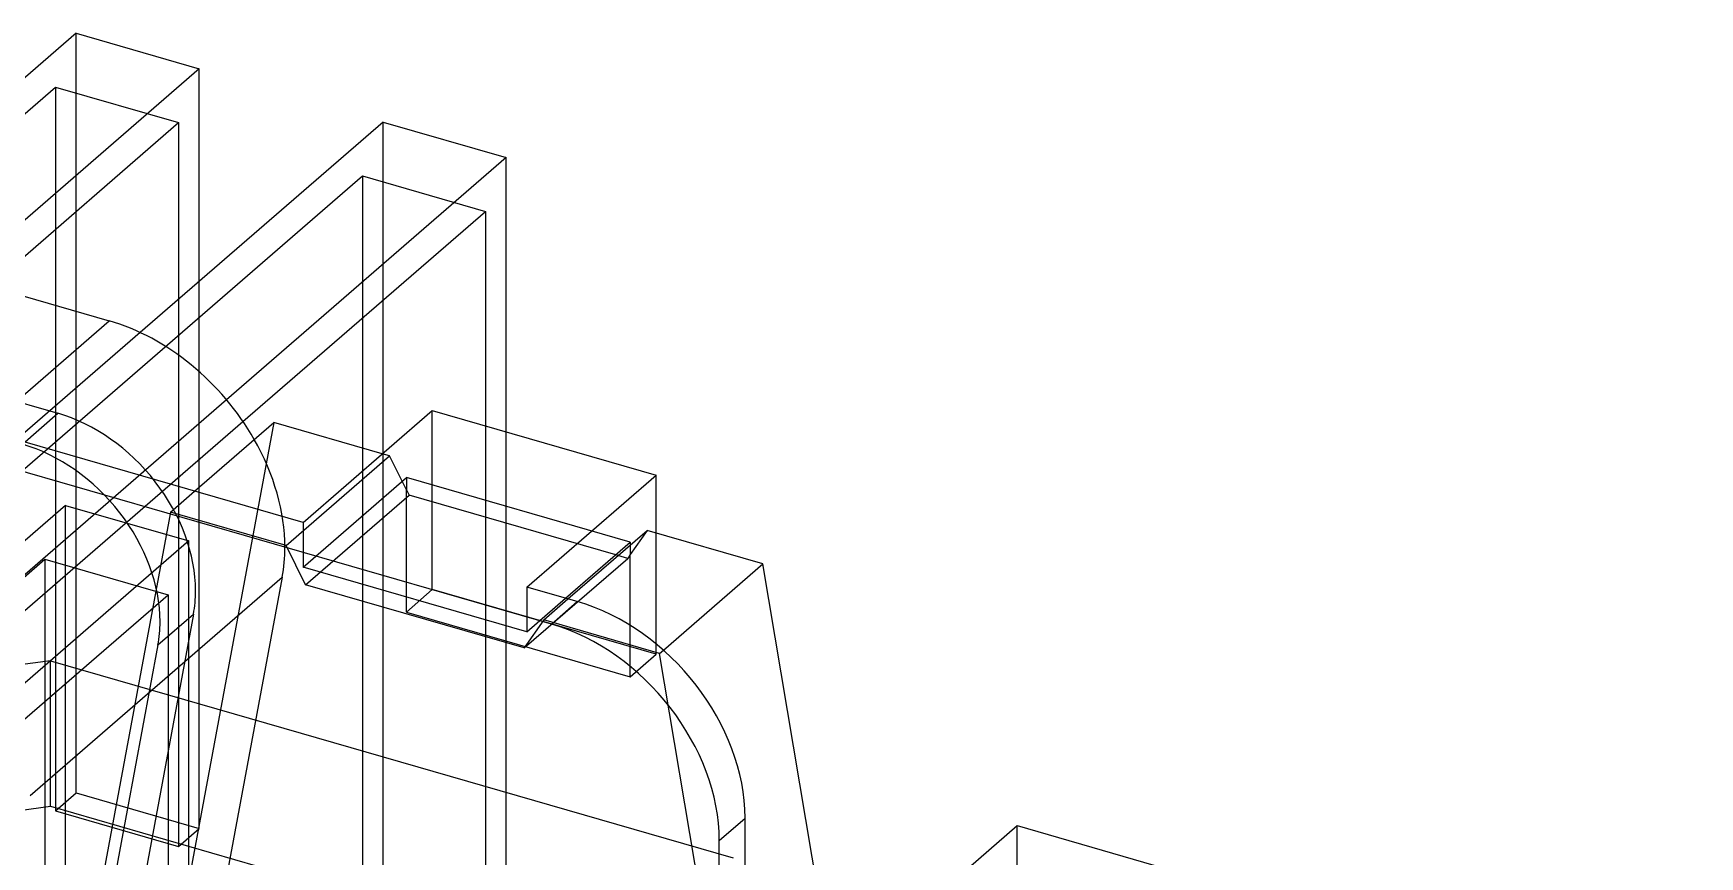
# Model space of a CAD drawing. Header units: millimetres. Extents: x -10.3 to 24, y -6.5 to 12.4.
# Drawn here: x 11.12 to 24.01, y 2.73 to 9.09 of the extents above; entities that cross this region are included whole.
import ezdxf

# ---------------------------------------------------------------- set-up
doc = ezdxf.new("R2010")
doc.units = ezdxf.units.MM
doc.layers.add('MAIN-1', color=7, linetype='Continuous')
doc.layers.add('MAIN-2', color=7, linetype='Continuous')

msp = doc.modelspace()

# ---------------------------------------------------------------- linework, layer by layer
at = {"layer": 'MAIN-1'}
for p, q in [((11.449, 9.093), (9.137, 7.091)), ((11.449, 9.093), (12.402, 8.818)), ((12.402, 8.818), (10.54, 7.205)), ((12.402, 7.175), (12.402, 8.818)), ((10.78, 7.136), (12.242, 8.402)), ((13.825, 8.407), (11.944, 6.779)), ((12.242, 8.402), (12.242, 7.036)), ((13.825, 8.407), (14.777, 8.132)), ((14.777, 8.132), (12.613, 6.258)), ((14.777, 6.011), (14.777, 8.132)), ((12.74, 6.091), (14.617, 7.716)), ((14.617, 7.716), (14.617, 6.057)), ((11.289, 7.577), (11.289, 6.989)), ((10.21, 7.301), (11.704, 6.869)), ((10.729, 6.025), (11.704, 6.869)), ((13.665, 6.891), (13.665, 5.885)), ((13.205, 5.31), (8.866, 6.563)), ((15.127, 4.524), (8.666, 6.389)), ((12.365, 5.553), (12.978, 6.083)), ((13.817, 5.841), (12.978, 6.083)), ((13.205, 5.31), (14.205, 6.176)), ((14.205, 6.176), (15.937, 5.676)), ((14.937, 4.81), (15.937, 5.676)), ((15.937, 5.229), (15.937, 5.676)), ((15.254, 4.719), (15.867, 5.249)), ((16.764, 4.99), (15.867, 5.249)), ((15.237, 4.724), (15.737, 5.157)), ((15.642, 5.054), (15.625, 5.059)), ((15.737, 5.157), (15.737, 5.137)), ((15.993, 4.322), (16.764, 4.99)), ((17.512, 0.53), (16.764, 4.99)), ((15.327, 4.698), (14.937, 4.81)), ((15.127, 4.524), (15.327, 4.698)), ((16.426, 2.85), (16.626, 3.024)), ((16.626, 0.354), (16.626, 3.024)), ((16.426, -5.29), (16.426, 2.85)), ((17.31, 1.736), (18.73, 2.965)), ((18.73, 2.965), (24.012, 1.44))]:
    msp.add_line(p, q, dxfattribs=at)
for centre, major_axis, start_param, end_param in [((11.704, 5.51), (1.028, -1.187), 1.312748, 2.284521), ((8.09, 2.511), (2.291, -2.646), 0.539191, 2.284521), ((15.327, 3.399), (-0.982, 1.134), -2.427868, -0.857072), ((15.127, 3.225), (-0.982, 1.134), -2.427868, -0.857072)]:
    msp.add_ellipse(centre, major_axis=major_axis, ratio=0.75, start_param=start_param, end_param=end_param, dxfattribs=at)
at = {"layer": 'MAIN-2'}
for p, q in [((11.449, 3.219), (11.449, 9.093)), ((7.374, 5.287), (11.289, 8.677)), ((11.289, 8.677), (11.289, 7.577)), ((11.289, 8.677), (12.242, 8.402)), ((13.825, 2.533), (13.825, 8.407)), ((9.75, 4.601), (13.665, 7.991)), ((13.665, 7.991), (13.665, 6.891)), ((13.665, 7.991), (14.617, 7.716)), ((12.402, 2.944), (12.402, 7.175)), ((11.289, 6.989), (11.289, 3.08)), ((12.242, 7.036), (12.242, 2.805)), ((11.944, 6.779), (9.75, 4.878)), ((9.491, 6.678), (11.308, 6.154)), ((12.613, 6.258), (10.702, 4.603)), ((10.702, 4.326), (12.74, 6.091)), ((11.033, 5.916), (11.308, 6.154)), ((12.978, 6.083), (12.23, 2.055)), ((14.205, 4.791), (14.205, 6.176)), ((14.617, 6.057), (14.617, 2.12)), ((14.777, 2.258), (14.777, 6.011)), ((13.075, 5.131), (13.875, 5.824)), ((13.665, 5.885), (13.665, 2.395)), ((13.875, 5.824), (13.817, 5.841)), ((14.005, 5.562), (13.875, 5.824)), ((12.178, 5.39), (12.365, 5.553)), ((13.205, 4.964), (14.005, 5.657)), ((15.737, 5.157), (14.005, 5.657)), ((14.005, 5.657), (14.005, 5.562)), ((14.005, 5.562), (14.025, 5.521)), ((14.005, 4.617), (14.005, 5.562)), ((11.367, 5.442), (8.562, 3.012)), ((11.367, 1.776), (11.367, 5.442)), ((11.367, 5.442), (12.32, 5.167)), ((13.225, 4.828), (14.025, 5.521)), ((15.625, 5.059), (14.025, 5.521)), ((12.178, 5.39), (11.43, 1.363)), ((13.075, 5.131), (12.178, 5.39)), ((13.205, 5.31), (13.205, 4.964)), ((12.32, 5.167), (9.515, 2.737)), ((12.32, 1.501), (12.32, 5.167)), ((15.867, 5.249), (15.737, 5.062)), ((15.937, 4.291), (15.937, 5.229)), ((13.225, 4.828), (13.075, 5.131)), ((14.917, 4.34), (15.717, 5.032)), ((15.717, 5.032), (15.642, 5.054)), ((15.737, 5.062), (15.717, 5.032)), ((15.737, 5.137), (15.737, 5.062)), ((15.737, 4.117), (15.737, 5.062)), ((8.562, 2.735), (11.207, 5.026)), ((11.207, 5.026), (11.207, 1.638)), ((11.207, 5.026), (12.16, 4.751)), ((14.937, 4.464), (13.205, 4.964)), ((11.093, 3.198), (13.043, 4.887)), ((13.043, 4.887), (12.03, -0.564)), ((14.917, 4.34), (13.225, 4.828)), ((14.005, 4.617), (14.205, 4.791)), ((15.937, 4.291), (14.205, 4.791)), ((14.937, 4.81), (14.937, 4.464)), ((9.515, 2.46), (12.16, 4.751)), ((12.16, 4.751), (12.16, 1.363)), ((14.937, 4.464), (15.237, 4.724)), ((15.067, 4.556), (15.254, 4.719)), ((12.357, 4.601), (11.641, 0.746)), ((12.082, 4.363), (12.357, 4.601)), ((14.005, 4.617), (15.737, 4.117)), ((15.067, 4.556), (14.917, 4.34)), ((15.964, 4.297), (15.067, 4.556)), ((12.082, 4.363), (11.366, 0.508)), ((15.737, 4.117), (15.937, 4.291)), ((15.964, 4.297), (15.993, 4.322)), ((16.626, 0.354), (15.964, 4.297)), ((11.251, 4.24), (10.271, 4.109)), ((11.251, 3.115), (11.251, 4.24)), ((11.251, 4.24), (16.534, 2.715)), ((10.271, 2.983), (11.251, 3.115)), ((11.251, 3.115), (16.067, 1.724)), ((11.289, 3.08), (11.449, 3.219)), ((11.449, 3.219), (12.402, 2.944)), ((11.289, 3.08), (12.242, 2.805)), ((12.242, 2.805), (12.402, 2.944)), ((18.73, 1.579), (18.73, 2.965))]:
    msp.add_line(p, q, dxfattribs=at)
for centre, major_axis, start_param, end_param in [((11.308, 5.089), (0.805, -0.93), 0.713724, 2.284521), ((11.704, 5.51), (1.028, -1.187), 0.713724, 1.312748), ((11.033, 4.85), (0.805, -0.93), 0.713724, 2.284521), ((11.704, 5.51), (1.028, -1.187), 0.539191, 0.713724), ((11.308, 5.089), (0.805, -0.93), 0.539191, 0.713724), ((11.033, 4.85), (0.805, -0.93), 0.539191, 0.713724)]:
    msp.add_ellipse(centre, major_axis=major_axis, ratio=0.75, start_param=start_param, end_param=end_param, dxfattribs=at)

doc.saveas('drawing.dxf')
